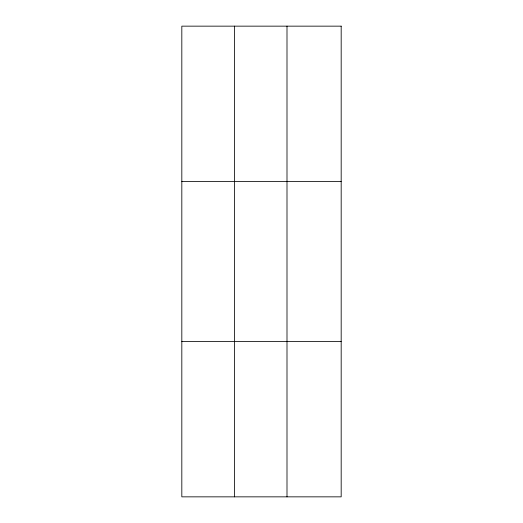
<?xml version="1.0" encoding="UTF-8"?>
<svg xmlns="http://www.w3.org/2000/svg" width="523" height="523" viewBox="0 0 523 523"><rect width="100%" height="100%" fill="white"/><g stroke="black" fill="none" stroke-linecap="round" stroke-linejoin="round"><path stroke-width="0.78" d="M234.409 26.15L234.409 496.85M286.996 26.15L286.996 496.85M181.821 181.481L341.179 181.481M181.821 341.519L341.179 341.519M341.179 26.15L341.179 496.85L181.821 496.85L181.821 26.15L341.179 26.15"/></g></svg>
